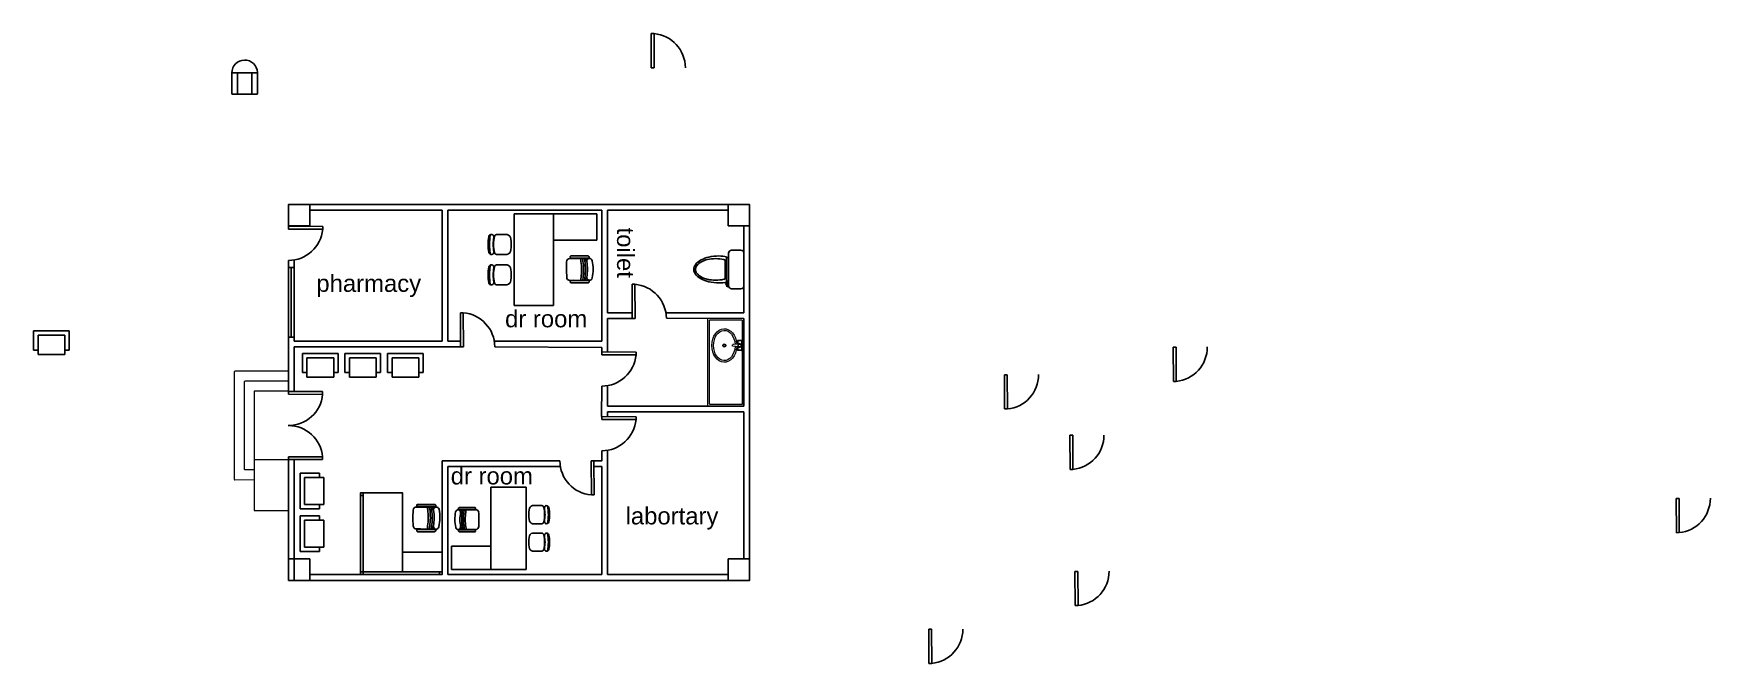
# Model space of a CAD drawing. Header units: millimetres. Extents: x 351 to 1529, y 2752 to 3195.
import ezdxf

# ---------------------------------------------------------------- set-up
doc = ezdxf.new("R2010")
doc.units = ezdxf.units.MM
for name, color, linetype in [('column', 2, 'Continuous'), ('furniture', 230, 'Continuous'), ('walls', 4, 'Continuous')]:
    doc.layers.add(name, color=color, linetype=linetype)
for name, color, linetype, lineweight in [('doors', 1, 'Continuous', 25), ('stairs', 3, 'Continuous', 9), ('windows', 6, 'Continuous', 25)]:
    doc.layers.add(name, color=color, linetype=linetype, lineweight=lineweight)
doc.styles.get("Standard").update_dxf_attribs({"font": 'arial.ttf'})

# ---------------------------------------------------------------- blocks, each defined once
blk = doc.blocks.new('door')
for p, q in [((0, 0), (0, 24)), ((2, 24), (0, 24)), ((2, 0), (2, 24)), ((0, 0), (2, 0))]:
    blk.add_line(p, q)
blk.add_arc((-0.2, -0.1), 24.2, 0.1629, 84.858)
blk = doc.blocks.new('A$C4FBE58CC')
for p, q in [((-1050, 800), (150, 800)), ((-1050, 800), (-1050, 150)), ((-900, 650), (0, 650)), ((-900, 650), (-900, 0)), ((0, 650), (0, 0)), ((150, 800), (150, 150)), ((-1050, 150), (-900, 150)), ((-900, 0), (0, 0)), ((0, 150), (150, 150))]:
    blk.add_line(p, q)
blk = doc.blocks.new('A$C366B0983')
for p, q in [((-1630, 243), (-1630, 404)), ((-1170, 242), (-1170, 404)), ((-930, 243), (-930, 404)), ((-470, 242), (-470, 404)), ((-2100, -900), (-2100, 0)), ((-2100, 0), (0, 0)), ((-1630, 165), (-1630, 243)), ((-1170, 163), (-1170, 242)), ((-930, 165), (-930, 243)), ((-470, 163), (-470, 242)), ((0, 0), (0, -900)), ((0, -900), (-2100, -900)), ((-600, -1900), (-600, -900)), ((-600, -900), (0, -900)), ((0, -900), (0, -1900)), ((-1584, -1303), (-1582, -1686)), ((-1534, -1303), (-1532, -1724)), ((-1525, -1303), (-1525, -1280)), ((-1525, -1302), (-1524, -1370)), ((-1525, -1371), (-1523, -1718)), ((-1451, -1206), (-1444, -1206)), ((-1411, -1206), (-1444, -1206)), ((-1139, -1204), (-1098, -1204)), ((-1024, -1301), (-1024, -1278)), ((-1024, -1301), (-1023, -1369)), ((-1023, -1369), (-1021, -1716)), ((-1014, -1301), (-1012, -1722)), ((-964, -1301), (-962, -1684)), ((0, -1900), (-600, -1900))]:
    blk.add_line(p, q)
at = {"linetype": 'Continuous'}
for centre, radius, start, end in [((-1572, 524), 58.3, 99.8988, 279.7522), ((-1400, -282), 882, 78.0899, 101.9101), ((-1381, -480), 963, 91.1567, 100.8714), ((-1419, -480), 963, 79.1286, 88.8433), ((-1228, 524), 58.3, 260.2478, 80.1012), ((-872, 524), 58.3, 99.8988, 279.7522), ((-700, -282), 882, 78.0899, 101.9101), ((-681, -480), 963, 91.1567, 100.8714), ((-719, -480), 963, 79.1286, 88.8433), ((-528, 524), 58.3, 260.2478, 80.1012), ((-1517, 192), 117, 193.2566, 265.9234), ((-1400, 1829), 1758, 265.9234, 274.0766), ((-1283, 192), 117, 274.0766, 345.8334), ((-817, 192), 117, 193.2566, 265.9234), ((-700, 1829), 1758, 265.9234, 274.0766), ((-583, 192), 117, 274.0766, 345.8334), ((-1265, -3115), 1915, 86.2317, 94.3849), ((-1445, -1565), 102, 220.0354, 267.4848), ((-1460, -1730), 63.6, 80.5561, 260.4095), ((-1277, -851), 961, 258.3982, 282.2184), ((-1257, -635), 1049, 259.4369, 269.1516), ((-1299, -636), 1049, 271.465, 281.1797), ((-1101, -1563), 102, 273.1318, 320.9947), ((-1085, -1728), 63.6, 280.2071, 100.0605)]:
    blk.add_arc(centre, radius, start, end, dxfattribs=at)
for centre, radius, start, end in [((-1573, 395), 58, 100.0307, 171.6517), ((-1400, -682), 1250, 79.6211, 100.3789), ((-1400, -350), 823, 77.1708, 102.8292), ((-1228, 395), 58, 8.3483, 79.9693), ((-873, 395), 58, 100.0307, 171.6517), ((-700, -682), 1250, 79.6211, 100.3789), ((-700, -350), 823, 77.1708, 102.8292), ((-528, 395), 58, 8.3483, 79.9693), ((-1559, -1314), 27.5, 24.5958, 155.829), ((-1451, -1280), 74.1, 90.3083, 180.3083), ((-1495, -1690), 158, 74.7531, 100.4859), ((-1282, -228), 1320, 262.2773, 278.3393), ((-1098, -1278), 74.1, 0.3083, 90.3083), ((-1054, -1687), 158, 78.6001, 104.4332), ((-999, -1313), 27.5, 204.3355, 206.5711), ((-989, -1312), 27.5, 24.7876, 156.0208), ((-1544, -1688), 38.1, 177.6524, 288.8331), ((-1495, -1690), 112, 74.7531, 104.4332), ((-1495, -1733), 112, 74.7531, 104.4332), ((-1282, -228), 1366, 262.2773, 278.3393), ((-1282, -271), 1366, 262.2773, 278.3393), ((-1054, -1687), 112, 73.6429, 104.4332), ((-1053, -1731), 112, 73.6429, 104.4332), ((-1000, -1686), 38.1, 251.7835, 2.9643)]:
    blk.add_arc(centre, radius, start, end)
blk = doc.blocks.new('office chair')
blk.add_blockref('A$C366B0983', (8849, 18266))
blk = doc.blocks.new('A$C238700B9')
for p, q in [((0, 0.61), (0, 0.49)), ((0.25, 0.65), (0.04, 0.65)), ((0.04, 0.45), (0.46, 0.45)), ((0.097, 0.45), (0.097, 0.425)), ((0.46, 0.65), (0.25, 0.65)), ((0.401, 0.45), (0.401, 0.425)), ((0.473, 0.443), (0.419, 0.443)), ((0.419, 0.443), (0.419, 0.428)), ((0.434, 0.443), (0.434, 0.45)), ((0.446, 0.45), (0.446, 0.443)), ((0.476, 0.428), (0.473, 0.443)), ((0.5, 0.49), (0.5, 0.61)), ((0.417, 0.425), (0.088, 0.425)), ((0.373, 0.407), (0.127, 0.407)), ((0.419, 0.428), (0.476, 0.428))]:
    blk.add_line(p, q)
for centre, radius, start, end in [((0.04, 0.61), 0.04, 90, 180), ((0.04, 0.49), 0.04, 180, 270), ((0.46, 0.61), 0.04, 0, 90), ((0.46, 0.49), 0.04, 270, 0), ((0.677, 0.3), 0.602, 168.0194, 177.6347), ((0.677, 0.325), 0.602, 180, 192.5733), ((0.591, 0.283), 0.481, 167.4267, 180), ((0.591, 0.283), 0.481, 180, 192.5733), ((0.422, 0.32), 0.308, 163.5954, 167.4267), ((0.078, 0.32), 0.308, 12.5733, 16.4046), ((-0.091, 0.283), 0.481, 0, 12.5733), ((-0.091, 0.283), 0.481, 347.4267, 0), ((-0.177, 0.325), 0.602, 347.4267, 0), ((-0.177, 0.325), 0.602, 0, 9.5816), ((0.44, 0.434), 0.0169, 200.64, 339.36), ((0.466, 0.278), 0.385, 192.5733, 208.3008), ((0.422, 0.245), 0.308, 192.5733, 208.3008), ((0.333, 0.206), 0.235, 208.3008, 232.4306), ((0.316, 0.188), 0.188, 208.3008, 232.4306), ((0.25, 0.099), 0.0988, 232.4306, 270), ((0.246, 0.091), 0.0682, 229.3166, 273.1139), ((0.254, 0.091), 0.0682, 266.8861, 310.6834), ((0.25, 0.099), 0.0988, 270, 307.5694), ((0.184, 0.188), 0.188, 307.5694, 331.6992), ((0.167, 0.206), 0.235, 307.5694, 331.6992), ((0.078, 0.245), 0.308, 331.6992, 347.4267), ((0.034, 0.278), 0.385, 331.6992, 347.4267)]:
    blk.add_arc(centre, radius, start, end)
blk = doc.blocks.new('toilet')
at = {"color": 7, "xscale": 1000, "yscale": 1000, "zscale": 1000}
blk.add_blockref('A$C238700B9', (41120, 13143), dxfattribs=at)
blk = doc.blocks.new('A$C00B923F5')
at = {"lineweight": 5}
for p, q in [((0, 0.55), (1.01, 0.55)), ((0, 0.55), (0, 0)), ((0.025, 0.525), (1.307, 0.525)), ((0.025, 0.525), (0.025, 0.025)), ((0.335, 0.511), (0.335, 0.459)), ((0.339, 0.511), (0.339, 0.459)), ((0.342, 0.518), (0.479, 0.518)), ((0.342, 0.515), (0.407, 0.515)), ((0.414, 0.515), (0.479, 0.515)), ((0.483, 0.511), (0.483, 0.459)), ((0.487, 0.511), (0.487, 0.459)), ((1.332, 0.55), (0.982, 0.55)), ((1.307, 0.525), (1.307, 0.035)), ((1.332, 0.3), (1.332, 0.55)), ((1.332, 0.55), (1.332, 0)), ((0.342, 0.456), (0.39, 0.456)), ((0.342, 0.452), (0.391, 0.452)), ((0.389, 0.469), (0.398, 0.384)), ((0.419, 0.379), (0.403, 0.379)), ((0.433, 0.469), (0.423, 0.383)), ((0.431, 0.456), (0.479, 0.456)), ((0.431, 0.452), (0.479, 0.452)), ((1.332, 0), (0, 0)), ((1.297, 0.025), (0.025, 0.025))]:
    blk.add_line(p, q, dxfattribs=at)
for centre, radius in [((0.411, 0.512), 0.00457), ((0.411, 0.512), 0.00362), ((0.411, 0.252), 0.0237), ((0.411, 0.485), 0.0213), ((0.411, 0.252), 0.0161)]:
    blk.add_circle(centre, radius, dxfattribs=at)
for centre, radius, start, end in [((0.342, 0.511), 0.0076, 90, 180), ((0.342, 0.511), 0.0038, 90, 180), ((0.411, 0.485), 0.0289, 98.2141, 221.9458), ((0.411, 0.485), 0.027, 99.7184, 80.2816), ((0.411, 0.485), 0.0289, 318.0542, 81.7859), ((0.479, 0.511), 0.0076, 0, 90), ((0.479, 0.511), 0.0038, 0, 90), ((0.342, 0.459), 0.0076, 180, 270), ((0.342, 0.459), 0.0038, 180, 270), ((0.403, 0.384), 0.00475, 180, 270), ((0.419, 0.384), 0.00475, 270, 0), ((0.479, 0.459), 0.0038, 270, 0), ((0.479, 0.459), 0.0076, 270, 0), ((1.297, 0.035), 0.01, 270, 0)]:
    blk.add_arc(centre, radius, start, end, dxfattribs=at)
at = {"lineweight": 5, "extrusion": (2.77556e-17, 2.22045e-16, -1)}
blk.add_ellipse((0.411, 0.252), major_axis=(0.256, 0), ratio=0.740741, start_param=-1.497351, end_param=4.638944, dxfattribs=at)
at = {"lineweight": 5, "extrusion": (-2.77556e-17, 2.77556e-16, -1)}
blk.add_ellipse((0.411, 0.252), major_axis=(0.23, 0), ratio=0.710744, start_param=-1.501555, end_param=4.643148, dxfattribs=at)
blk = doc.blocks.new('SINK')
at = {"color": 7, "xscale": 1000, "yscale": 1000, "zscale": 1000}
blk.add_blockref('A$C00B923F5', (8718, 11755), dxfattribs=at)
blk = doc.blocks.new('SINK 1')
blk.add_blockref('SINK', (0, 0))

msp = doc.modelspace()

# ---------------------------------------------------------------- linework, layer by layer
at = {"layer": 'column'}
for points in [[(530, 3059.7), (545, 3059.7), (545, 3074.7), (530, 3074.7)], [(839, 3059.7), (854, 3059.7), (854, 3074.7), (839, 3074.7)], [(530, 2810.7), (545, 2810.7), (545, 2825.7), (530, 2825.7)], [(839, 2810.7), (854, 2810.7), (854, 2825.7), (839, 2825.7)]]:
    msp.add_lwpolyline(points, close=True, dxfattribs=at)
at = {"layer": 'furniture'}
for p, q in [((582.4, 2870.3), (580.6, 2870.3)), ((582.4, 2872.1), (582.4, 2814.7)), ((620.6, 2862.2), (622.7, 2862.2)), ((622.7, 2862.2), (633.5, 2862.2)), ((622.7, 2846.8), (633.4, 2846.7)), ((636.2, 2814.7), (636.2, 2816.6))]:
    msp.add_line(p, q, dxfattribs=at)
msp.add_lwpolyline([(638, 2816.6), (610.2, 2816.6), (610.2, 2872.1), (580.6, 2872.1), (580.6, 2814.7), (638, 2814.7), (638, 2830.4), (610.2, 2830.4), (610.2, 2816.6), (580.6, 2816.6)], dxfattribs=at)
for points in [[(620.6, 2862.5), (633.6, 2862.5, 0.527133), (632.5, 2864), (620.6, 2864.1, 0.644661)], [(620.6, 2846.5, 0.644661), (620.6, 2844.9), (632.4, 2844.9, 0.527133), (633.6, 2846.4)]]:
    msp.add_lwpolyline(points, format="xyb", close=True, dxfattribs=at)
msp.add_lwpolyline([(620.6, 2862.2), (620, 2862.2, 0.414214), (617.7, 2860), (617.7, 2859.7), (617.6, 2858.7, 0.03559), (617.6, 2850.3), (617.6, 2849.1, 0.414214), (619.9, 2846.8), (620.6, 2846.8), (622.7, 2846.8)], format="xyb", dxfattribs=at)
at = {"layer": 'furniture', "linetype": 'Continuous'}
for points in [[(631.8, 2849, 0.042414), (632.4, 2854.4, 0.042414), (631.9, 2859.9, -0.998721), (635.8, 2860.6, -0.104311), (635.7, 2848.3)], [(630.7, 2846.7, 0.211932), (631.8, 2849, 0.998721), (635.7, 2848.3)]]:
    msp.add_lwpolyline(points, format="xyb", dxfattribs=at)
at = {"layer": 'furniture'}
for centre, radius, start, end in [((632.6, 2861.3), 4.89, 169.5141, 195.2469), ((587.5, 2854.8), 40.7, 351.6607, 7.7227), ((632.6, 2861.3), 3.46, 165.5668, 195.2469), ((587.5, 2854.8), 42.2, 351.6607, 7.7227), ((633.9, 2861.3), 3.46, 165.5668, 195.2469), ((588.8, 2854.7), 42.2, 351.6607, 7.7227), ((620.9, 2846), 0.85, 63.4289, 65.6645), ((632.5, 2847.7), 4.89, 165.5668, 191.3999), ((632.5, 2847.7), 3.46, 165.5668, 196.3571), ((633.9, 2847.7), 3.46, 165.5668, 196.3571)]:
    msp.add_arc(centre, radius, start, end, dxfattribs=at)
at = {"layer": 'furniture', "linetype": 'Continuous'}
msp.add_arc((628.7, 2859.8), 3.16, 2.5152, 49.9646, dxfattribs=at)
at = {"layer": 'stairs'}
for p, q in [((491.9, 2957.2), (491.9, 2881.8)), ((530, 2957.6), (492.3, 2957.6)), ((498.9, 2950.2), (498.9, 2888.9)), ((530, 2950.6), (499.3, 2950.6)), ((530, 2943.6), (505.9, 2943.6)), ((505.9, 2943.6), (505.9, 2895.5)), ((499.3, 2888.5), (505.9, 2888.5)), ((505.9, 2895.5), (530, 2895.5)), ((505.9, 2895.5), (505.9, 2859.7)), ((530, 2888.5), (530, 2888.5)), ((492.3, 2881.4), (505.9, 2881.5)), ((530, 2881.5), (530, 2881.5)), ((505.9, 2859.7), (530, 2859.7))]:
    msp.add_line(p, q, dxfattribs=at)
for centre, start, end in [((492.3, 2957.2), 90, 180), ((499.3, 2950.2), 90, 180), ((499.3, 2888.9), 180, 270.0456), ((492.3, 2881.8), 180, 270.0456)]:
    msp.add_arc(centre, 0.4, start, end, dxfattribs=at)
at = {"layer": 'walls'}
for p, q in [((499.2, 3176.3), (499.2, 3176.3)), ((490.2, 3152.7), (490.2, 3167.3)), ((490.2, 3167.2), (493.7, 3167.2)), ((494.1, 3167.2), (493.7, 3167.2)), ((494.1, 3167.2), (504.7, 3167.2)), ((494.1, 3166.8), (494.1, 3152.7)), ((504.3, 3166.8), (504.3, 3152.7)), ((504.7, 3167.2), (508.2, 3167.2)), ((508.2, 3167.6), (508.2, 3152.7)), ((493.7, 3152.3), (490.6, 3152.3)), ((504.7, 3152.3), (493.7, 3152.3)), ((504.7, 3152.3), (507.8, 3152.3)), ((530, 3074.7), (854, 3074.7)), ((534, 3074.7), (534, 3074.7)), ((545, 3070.7), (638, 3070.7)), ((545, 3070.7), (638, 3070.7)), ((638, 3070.7), (638, 2978.7)), ((642, 3070.7), (750.2, 3070.7)), ((642, 2978.7), (642, 3070.7)), ((750.2, 2978.7), (750.2, 3070.7)), ((754.2, 3070.7), (839, 3070.7)), ((754.2, 3070.7), (754.2, 2998.7)), ((754.2, 2998.7), (754.2, 3070.7)), ((854, 3074.7), (854, 2810.7)), ((854, 3070.7), (854, 3070.7)), ((850, 3059.7), (850, 2998.7)), ((530, 2943.5), (530, 3035.5)), ((534, 2978.7), (534, 3035.9)), ((534, 2978.7), (534, 3035.9)), ((754.2, 2998.7), (771.6, 2998.7)), ((754.2, 2974.7), (754.2, 2994.7)), ((754.2, 2994.7), (771.6, 2994.7)), ((795.3, 2998.7), (850, 2998.7)), ((795.6, 2994.9), (850, 2994.7)), ((850, 2994.7), (850, 2933.2)), ((534, 2974.7), (533.9, 2943.5)), ((638, 2978.7), (534, 2978.7)), ((653, 2974.7), (534, 2974.7)), ((651, 2978.7), (642, 2978.7)), ((642, 2974.7), (653, 2974.7)), ((750.2, 2978.7), (674.7, 2978.7)), ((675, 2974.8), (750.2, 2974.4)), ((750.2, 2974.4), (750.1, 2971.2)), ((754.2, 2974.7), (754.2, 2971.1)), ((750.1, 2947.2), (750, 2925.8)), ((754.2, 2947.5), (754.2, 2933.2)), ((754.2, 2933.2), (850, 2933.2)), ((754.2, 2929.2), (850, 2929.2)), ((754.2, 2929.2), (754.2, 2925.8)), ((850, 2929.2), (850, 2825.7)), ((750.2, 2901.8), (750.2, 2894.7)), ((754.2, 2902.1), (754.2, 2814.7)), ((530, 2810.7), (530, 2895.5)), ((534, 2810.7), (534, 2895.5)), ((638, 2894.7), (638, 2890.7)), ((638, 2894.7), (720.8, 2894.7)), ((638, 2890.7), (638, 2814.7)), ((642, 2890.7), (642, 2814.7)), ((720.9, 2890.7), (642, 2890.7)), ((750.2, 2890.7), (744.7, 2890.7)), ((750.2, 2894.7), (744.8, 2894.7)), ((750.2, 2894.7), (750.2, 2894.7)), ((750.2, 2814.7), (750.2, 2890.7)), ((638, 2814.7), (638, 2838.2)), ((530, 2814.7), (530, 2814.7)), ((854, 2810.7), (530, 2810.7)), ((545, 2814.7), (638, 2814.7)), ((605.4, 2814.7), (545, 2814.7)), ((605.4, 2814.7), (557.4, 2814.7)), ((577.6, 2814.7), (577.6, 2814.7)), ((638, 2814.7), (609.4, 2814.7)), ((697.8, 2814.7), (642, 2814.7)), ((642, 2814.7), (750.2, 2814.7)), ((750.2, 2814.7), (701.8, 2814.7)), ((839, 2814.7), (754.2, 2814.7)), ((850, 2810.7), (850, 2810.7))]:
    msp.add_line(p, q, dxfattribs=at)
for centre, radius, start, end in [((499.2, 3167.3), 9, 1.9967, 180.2795), ((493.7, 3166.8), 0.4, 0, 90), ((504.7, 3166.8), 0.4, 90, 180), ((490.6, 3152.7), 0.4, 180, 270), ((493.7, 3152.7), 0.4, 270, 0), ((504.7, 3152.7), 0.4, 180, 270), ((507.8, 3152.7), 0.4, 270, 0)]:
    msp.add_arc(centre, radius, start, end, dxfattribs=at)
msp.add_point((750.2, 2894.7), dxfattribs=at)
at = {"layer": 'windows', "lineweight": 25}
msp.add_line((532, 3030.6), (532, 2981.6), dxfattribs=at)
at = {"layer": 'windows'}
msp.add_lwpolyline([(530, 3030.6), (534, 3030.6), (534, 2981.6), (530, 2981.6)], close=True, dxfattribs=at)

# ---------------------------------------------------------------- block references
at = {"layer": 'doors'}
for p, rotation in [((530.1, 3059.5), 269.6742406689826), ((771.6, 2994.7), 0.3257593310053361), ((651, 2974.7), 0.3257593310053361), ((750.3, 2971.2), 269.6742406689826), ((530, 2943.5), 269.6680789747467), ((750.3, 2925.8), 269.6742406689826), ((744.7, 2894.7), 180.3257593310169)]:
    msp.add_blockref('door', p, dxfattribs=dict(at, rotation=rotation))
at = {"layer": 'doors', "xscale": -1}
for p, rotation in [((1151.7, 2974.5), 180.3257593310169), ((1033.1, 2955.1), 180.3257593310169), ((530, 2895.5), 269.9938580703883), ((1079.1, 2912.6), 180.3257593310169), ((1505.2, 2868.2), 180.3257593310169), ((1082.7, 2817), 180.3257593310169), ((979.9, 2776.3), 180.3257593310169)]:
    msp.add_blockref('door', p, dxfattribs=dict(at, rotation=rotation))
at = {"layer": 'furniture'}
msp.add_blockref('door', (784.9, 3170.9), dxfattribs=at)
for name, p, xscale, yscale, zscale, rotation in [('office chair', (1247.5, 2797.4), 0.03059760059949292, 0.03059760059949292, 0.03059760059949292, 89.99999999999999), ('toilet', (103.1, 5269.6), 0.05415589169598749, 0.05415589169598749, 0.05415589169598749, 270), ('SINK 1', (281.8, 3397.3), 0.04617949249660274, 0.04617949249660274, 0.04617949249660274, 270), ('A$C4FBE58CC', (554.9, 2882.9), 0.02087788420709783, 0.02087788420709783, 0.02087788420709783, 90), ('office chair', (192.9, 3062.4), 0.02759483123720189, 0.02759483123720189, 0.02759483123720189, 270), ('A$C4FBE58CC', (554.9, 2852.9), 0.02087788420709783, 0.02087788420709783, 0.02087788420709783, 90)]:
    msp.add_blockref(name, p, dxfattribs=dict(at, xscale=xscale, yscale=yscale, zscale=zscale, rotation=rotation))
at = {"layer": 'furniture', "xscale": 0.02087788420709783, "yscale": 0.02087788420709783, "zscale": 0.02087788420709783}
for p in [(372.8, 2969.4), (561.8, 2953.5), (591.6, 2953.5), (621.6, 2953.5)]:
    msp.add_blockref('A$C4FBE58CC', p, dxfattribs=at)

# ---------------------------------------------------------------- texts
at = {"layer": 'walls'}
msp.add_text('toilet', height=12, rotation=270, dxfattribs=at).set_placement((760.9, 3058.6))
for s, p in [('pharmacy', (549.6, 3013.4)), ('dr room', (682.2, 2988.5)), ('dr room', (644, 2878.1)), ('labortary', (766.9, 2850))]:
    msp.add_text(s, height=12, dxfattribs=at).set_placement(p)

doc.saveas('drawing.dxf')
